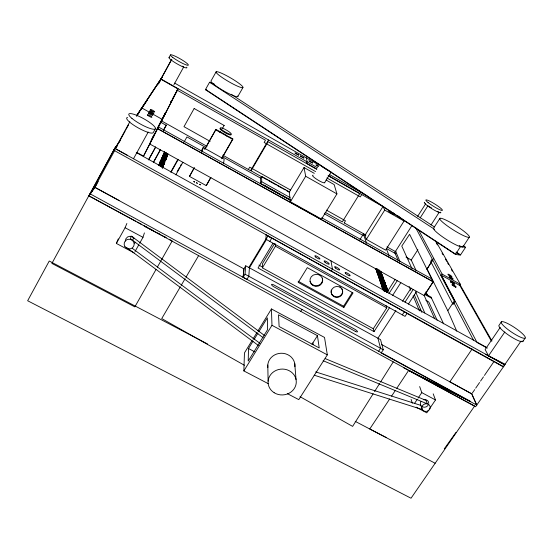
<?xml version="1.0" encoding="UTF-8"?>
<svg xmlns="http://www.w3.org/2000/svg" width="553" height="553" viewBox="0 0 553 553"><rect width="100%" height="100%" fill="white"/><g stroke="black" fill="none" stroke-linecap="round" stroke-linejoin="round"><path stroke-width="0.83" d="M382.489 287.194L381.224 284.588L381.639 284.429L380.761 280.571L380.706 278.194L381.957 277.869L382.137 276.472L381.1 274.115L382.261 274.924L382.413 276.147C384.895 280.205 380.063 285.514 383.091 289.979L383.505 289.813L383.222 285.763L384.328 280.82L382.704 278.933M253.004 341.229L248.518 348.535L248.207 361.095L267.617 329.588L267.362 317.851L258.839 331.731M265.965 239.29L267.977 235.931L407.036 313.371L405.059 316.399L265.965 239.29L266.09 234.23M268.26 383.671L243.852 370.918L244.467 352.89L252.106 340.441M386.035 305.526L386.761 307.869L373.282 328.731L262.371 267.852L262.516 263.615L274.516 243.721M159.976 163.232C158.925 157.729 169.571 159.036 166.142 154.508L164.137 155.898L162.264 158.303L161.898 158.034L164.877 154.888L167.967 153.858M161.96 159.561L161.511 159.623L161.898 158.034L160.75 161.414M159.617 165.665L159.43 165.25L161.117 163.847L163.964 162.713L164.013 164.386L163.176 164.559L162.858 165.845L163.259 166.246L162.077 167.441M164.448 152.732L164.476 151.916M163.011 156.547L162.644 156.278L164.794 153.741L166.405 154.163L166.142 154.508L167.58 153.893L166.833 155.621L165.43 156.229L164.068 155.462L162.644 156.278L161.511 159.623M266.774 238.958L249.431 267.839L248.809 276.272L246.949 279.369L243.133 277.323L245.007 274.198L245.726 265.806L380.561 339.66L383.27 349.786L381.148 352.938L476.748 405.093L505.214 364.268L485.382 354.231M378.542 269.975L377.81 270.313L377.844 274.108L379.759 279.313C377.913 276.659 378.487 272.892 379.344 269.919M243.908 268.834L243.147 277.295L243.894 268.862L245.726 265.806M380.658 281.906L378.999 278L379.489 277.329M380.879 273.085L380.637 272.062L381.052 272.111C382.254 275.415 378.826 279.7 380.879 283.281L381.238 283.025M381.294 282.521L380.796 283.198L380.505 281.795L381.618 280.786L382.413 276.147L380.913 276.168L380.872 275.76L379.462 276.528L379.89 280.578L380.879 283.281M382.178 275.698L382.261 274.924L381.238 273.942L381.508 273.617L379.98 273.237L379.462 276.528L379.793 276.776M383.091 288.369L382.731 288.625L381.715 285.86L382.185 284.353L382.89 289.309M159.036 164.573L163.481 161.213L161.822 160.785L161.891 161.227L160.736 161.891L160.363 161.621L159.52 164.739L159.036 164.573L161.822 160.785L165.444 159.105C165.976 162.458 159.271 161.276 158.787 165.319L159.16 165.596L160.411 163.792L161.787 163.792L162.72 163.045L163.626 164.497L161.165 165.243L160.28 166.177L163.176 164.559M385.897 286.101L385.98 285.307L385.165 284.574M159.16 165.596L161.117 163.847L162.637 164.69L162.278 164.967L162.679 166.259L162.008 166.619L161.006 165.665L161.165 165.243L159.43 165.25M387.847 291.542L387.93 290.74L386.685 289.8L387.826 291.86L386.692 291.237L387.141 288.396L384.916 283.71L384.508 291.32L385.476 290.429L385.87 286.385L384.929 284.297L385.22 283.025L384.259 281.325L383.678 283.986L382.531 284.608L382.946 277.972L383.353 277.813L382.918 277.171L382.247 276.742L380.796 277.129L380.706 278.194L380.457 277.869L379.607 279.196L380.056 279.866M381.238 273.942L380.796 277.129L380.637 276.749L379.946 277.184L379.469 277.834L379.863 277.986M380.616 271.129L380.45 271.696L381.535 272.76L381.141 272.912L380.941 272.477L381.363 272.429L380.616 271.129L379.897 274.585L378.971 275.442L379.427 277.945M160.667 162.112L160.218 162.057L161.787 158.815L163.405 158.386L163.363 158.829C164.676 158.013 168.596 155.891 165.603 157.971L165.402 159.112L164.545 159.478L163.363 158.829L162.651 159.423L160.259 162.893L159.831 162.72L159.686 163.557M221.635 158.794L232.744 139.411L232.806 138.872L228.41 136.397M378.211 275.56L377.664 274.281L378.058 274.122L377.706 271.502L379.102 270.742L378.971 275.442L378.584 275.283L378.404 276.044L378.535 276.804L378.936 276.645M387.245 292.205L386.568 292.164L387.204 288.839L385.787 288.065L386.167 286.654L384.625 286.668L385.206 283.966L383.637 283.571L383.678 283.986M163.584 164.213C164.483 163.971 163.017 164.621 162.796 165.547L163.232 166.121L162.589 166.688M223.585 163.246L224.193 159.223L203.214 147.492L201.223 150.99M381.957 277.869L382.026 277.468L383.395 278.221L383.049 278.477L383.982 281.65L382.697 280.931L381.266 281.705L381.715 285.86M161.234 159.935L161.372 159.112L161.794 159.278L161.435 160.308L161.635 159.672M163.902 154.702L163.598 153.9L163.232 154.999M162.492 168.14L161.953 164.905L160.259 164.469L160.335 164.918M162.824 166.073C163.391 166.833 162.492 165.63 162.782 164.739L163.204 164.566L162.693 163.854L161.946 163.377L161.787 163.792M222.437 128.462L224.165 125.365M164.372 153.817L164.324 152.213L163.729 154.411L164.165 154.356M194.324 167.538L189.479 176.393L206.262 185.628L210.658 177.541M204.776 149.407L215.94 129.402L226.944 135.575M384.093 280.039L383.056 279.044L383.326 278.719L381.777 278.325L381.701 279.707L380.367 280.419L380.319 281.954L380.727 281.795M384.224 281.94L384.28 280.399L382.987 279.7L383.167 279.32L381.549 279.327L381.605 281.961L381.266 281.705L381.363 280.461L382.946 280.053L382.876 280.468L384.328 280.82L385.026 282.652L384.598 282.707L385.22 283.025L384.1 281.94L382.621 282.327L382.469 281.947L381.28 283.046L381.674 283.198L381.639 284.429M383.478 280.44L383.768 279.7L382.904 279.189L382.946 277.972M202.032 152.089L203.214 147.492M456.757 331.164L447.819 310.745L454.296 300.88L432.736 260.041L426.937 269.221L433.676 258.286M160.218 162.057L161.02 160.612L161.31 160.964L162.61 160.619L162.658 160.176L164.158 161.006L163.218 161.566L163.93 162.713L164.759 162.554L164.58 162.236M160.094 163.301L159.893 163.944L159.43 163.888L159.188 165.077L159.644 165.022M161.746 158.469L162.541 157.052L162.824 157.398L164.103 157.059L164.946 156.181L167.628 155.504L167.013 154.543L167.552 154.183M164.587 152.739L163.951 153.299M164.732 161.379C164.476 160.094 166.094 160.785 165.071 160.584L164.711 161.137M167.78 153.789L167.158 154.888L167.594 155.414L166.978 155.953M139.646 243.285L142.985 237.334L144.402 232.903M162.575 157.55L162.872 155.607L164.732 152.752L163.287 155.773L162.872 155.607L162.921 157.232M132.679 240.368L133.619 237.769M210.14 141.361L183.983 126.685L194.2 108.423M376.413 268.44L376.399 270.486L377.346 273.064L376.849 269.041L377.671 272.899L377.25 272.954L376.98 271.62L378.058 270.631L377.81 270.313M160.985 160.246L161.068 161.089L160.605 160.902L161.773 159.727L161.96 160.135L163.308 160.135L163.474 159.72L164.711 160.895L164.649 161.566L164.193 162.554L162.451 163.405L161.123 163.059L161.047 162.61L159.582 163.453L159.955 163.729M387.28 291.113L387.577 290.36L387.141 290.304L386.837 289.101M134.227 252.956L116.351 243.424L125.096 227.725L126.865 223.467M116.351 243.424L118.287 238.875M163.031 155.296L163.384 154.557L163.743 154.819M164.186 153.706L164.732 151.909M162.464 168.008L163.142 166.322L162.319 167.78M165.223 113.503L152.31 138.665L153.921 135.755M143.476 156.126L153.886 135.817M165.962 112.266L150.153 142.515M166.488 111.257L177.202 90.346M136.612 115.688L160.778 79.183L177.983 88.936L143.552 156.16L136.812 152.441M151.232 140.199L153.941 134.939M158.967 125.172L160.902 121.411M161.338 120.554L166.647 110.925M162.879 117.561L165.575 112.321M170.587 102.595L171.354 101.095M119.033 200.435L94.687 187.253L89.987 193.764L470.161 401.181L408.639 370.42L396.784 388.275M118.48 143.027L113.731 150.195L89.434 195.244L98.234 181.522M158.663 83.289L161.524 78.008L158.752 83.372M116.794 145.612L114.727 148.328L51.885 263.415L134.842 306.874L156.077 269.387M129.858 121.729L115.211 148.612L117.464 145.197M118.287 143.683L125.296 130.826M126.119 129.312L128.593 124.771M93.554 189.34L114.906 150.167M116.144 147.893L116.966 146.379M169.018 57.595L170.462 54.941M140.745 109.764L141.755 107.918L162.354 119.448L161.338 121.287M157.619 84.886L162.651 76.259L161.981 77.475M161.206 78.402L171.34 59.883M162.25 76.826L171.879 59.233M376.849 269.041L376.399 270.486L376.821 270.431M173.925 84.685L183.7 66.954L182.234 66.146M133.487 158.752L148.225 132.029M155.428 128.697L153.319 132.506A15.173 3.187 29 0 1 136.985 127.197A15.173 3.187 29 0 1 127.57 117.423M170.531 102.409L171.368 100.902M172.197 99.395L177.983 88.936M148.778 159.326L155.649 146.911M148.584 159.928L155.607 147.222M383.678 290.491L384.584 286.254L383.125 287.042L383.595 290.601M163.363 130.197L166.28 124.937M163.453 130.515L166.308 125.379L160.405 122.082M153.547 161.946L160.418 149.552M153.492 162.368L160.425 149.884M216.168 71.745L211.108 80.779A15.532 2.226 30.1 0 0 224.29 91.183A15.532 2.226 30.1 0 0 237.783 95.897M170.746 172.087L177.928 159.292M171.147 172.066L178.114 159.651M135.056 251.463L138.81 244.772M214.322 84.097L209.58 82.245L205.543 89.434L455.644 254.207M184.08 142.031L186.949 136.93L205.744 147.444M177.167 171.672L179.704 167.165M180.548 165.665L181.398 164.158M175.826 174.831L182.891 162.285M204.921 148.84L215.94 129.402M189.479 176.393L194.151 168.147M157.356 267.134L172.218 240.894M237.797 96.575L242.912 87.595A15.574 2.081 30.2 0 0 224.214 74.475A15.574 2.081 30.2 0 0 221.414 77.005A15.574 2.081 30.2 0 0 242.912 87.595M222.161 157.46L232.806 138.872M206.262 185.628L210.963 177.43M248.359 169.494L249.721 167.165L290.491 190.011M268.53 139.971L250.544 170.718L222.79 155.186M180.368 286.786L161.739 318.569L244.405 365.263M181.232 285.307L185.131 278.657M185.995 277.177L198.555 255.742M290.477 200.131L260.643 183.472L260.608 178.135L261.638 176.393L289.779 192.147M260.643 183.472L261.693 181.695L261.638 176.393M306.265 163.356L307.15 161.877L306.314 157.861M314.311 173.352L304.019 167.531L289.274 192.147L290.387 201.734L321.507 219.099L336.929 193.909L334.164 184.584L326.076 180.008M248.822 267.5L266.159 238.62M290.387 201.734L305.685 176.269L304.019 167.531M269.788 241.405L271.689 238.246M272.94 243.306L258.051 268.005L374.022 331.613L389.367 307.883M262.371 267.852L275.429 246.23L275.415 243.845M324.597 182.773L331.157 171.976M253.004 338.975L257.048 332.388M257.947 330.922L271.433 308.954L324.521 337.441L327.328 354.853L298.779 399.619L287.339 393.639M253.903 339.77L257.94 333.189M243.852 370.918L271.972 325.309L271.433 308.954M344.173 222.956L345.494 220.827L326.401 210.126M361.759 194.552L360.3 196.903L326.864 177.969M300.687 311.415L301.952 309.376M359.975 239.546L363.404 234.071L365.602 235.302M366.328 239.366L384.722 210.078L383.077 206.421L364.932 235.364L366.328 239.366L385.579 250.129L404.063 221.034L403.31 219.52M373.164 393.771L352.62 426.384L300.016 396.674M374.54 391.593L379.558 383.623M380.471 382.171L393.259 361.876M312.003 344.298L317.443 335.678L278.512 314.802L279.113 326.519L319.212 347.941L317.443 335.678M343.835 307.482L353.042 292.945L307.302 267.645L298.205 282.396L343.835 307.482L343.593 306.238L352.316 292.468M503.417 366.584L113.731 150.195M147.423 99.913L143.227 106.294M207.016 90.229L205.426 89.634L455.499 254.428L460.621 246.368L465.543 247.336L460.538 254.892L456.218 252.05M417.653 216.334L425.706 203.718M412.006 225.472L394.773 252.486L398.105 260.373M93.678 189.105L96.92 184.038M420.19 217.861L427.877 205.834L431.402 207.859M88.915 195.755L413.215 372.757M387.155 291.97L395.264 279.306M388.946 293.588L397.254 280.641M392.665 295.364L400.849 282.624M430.994 225.009L439.158 212.317L437.748 211.509M411.031 260.318L417.895 249.659M439.946 218.317L433.704 228.002A17.433 2.675 32.4 0 0 441.799 236.338A17.433 2.675 32.4 0 0 459.267 246.32M402.508 301.344L411.1 288.051M405.003 302.138L413.215 289.454M395.9 310.51L377.92 338.215L380.568 348.307M408.404 304.088L416.665 291.355M162.126 157.342L163.273 156.188L163.46 156.589L164.787 156.589L164.946 156.181L166.163 157.342L165.762 159.665M163.287 155.773L164.193 154.861M160.259 162.893L161.193 161.953L161.006 161.538L162.713 161.531L162.554 161.946L163.543 162.886L164.379 162.651L163.985 164.262L164.649 162.617L164.193 162.554L163.806 161.282L165.382 160.805L164.898 159.209L164.545 159.478M378.632 351.273L380.547 348.238M402.342 314.885L404.312 311.857M424.186 295.509L433.172 281.726L157.252 128.407L158.089 126.782L290.802 200.573M434.706 318.722L424.22 295.592L433.213 281.802L409.6 234.306L401.782 246.078L412.096 268.834M164.303 163.259L164.759 162.554L164.331 162.382L164.296 161.068L165.119 160.84L164.227 159.409L163.308 160.135M441.024 275.74L442.11 274.081L418.317 229.495M419.782 310.33L420.501 309.238M462.93 246.901L469.29 237.209A17.482 2.489 32.3 0 0 448.939 221.608A17.482 2.489 32.3 0 0 445.518 224.546A17.482 2.489 32.3 0 0 469.29 237.209M118.847 142.529L119.78 141.119M160.045 80.448L161.815 77.779M136.646 115.971L159.997 80.6M136.791 116.054L139.066 112.605M140.891 109.84L142.294 107.711M119.427 141.589L120.374 140.158M136.515 115.777L161.524 78.008M459.64 285.417L460.373 284.318L435.785 241.17M389.671 398.99L369.763 428.99L386.139 437.464M391.572 396.135L395.36 390.418M414.467 403.51L417.211 399.425M418.123 398.063L421.787 392.616L419.658 386.582M428.61 410.132L426.778 412.842L416.132 407.174M429.529 408.778L435.494 399.964L433.193 393.847M472.096 349.033L449.859 381.84L471.647 393.847L476.748 405.093L475.594 406.766L408.639 370.42L470.002 401.409M501.46 321.735L499.152 325.129A14.44 2.779 33.8 0 0 509.88 335.996A14.44 2.779 33.8 0 0 523.007 340.835M500.195 327.452L485.133 349.558L488.575 355.945L504.661 364.786L114.727 148.328L117.837 144.243M488.513 355.821L504.82 331.98M472.283 393.135L474.716 389.595M475.684 388.178L479.575 382.51M480.55 381.1L483.467 376.849M484.435 375.432L493.67 361.98M521.03 341.07L503.251 366.826L406.994 313.44M522.772 341.554L525.122 338.146A14.454 2.73 33.8 0 0 509.444 324.445A14.454 2.73 33.8 0 0 505.214 327.286A14.454 2.73 33.8 0 0 525.122 338.146M444.287 448.836L455.921 432.46M93.077 189.997L88.812 195.914L135.824 221.262M386.595 290.629L387.086 289.959M165.43 156.229L165.693 155.884L166.571 157.294L165.755 157.508L165.796 158.808L166.218 158.974L165.029 159.271L164.054 158.352L164.213 157.937L163.37 157.778L161.787 158.815M113.621 150.368L116.759 146.22M163.135 156.153L163.28 155.31L164.034 154.944L164.877 154.888L165.997 155.967L166.342 155.697L166.819 157.266L166.377 157.211L165.748 158.331L166.183 158.87L165.561 159.423M158.898 164.932L159.458 164.289L159.748 164.649L161.068 164.296M383.478 286.095L382.351 287.118L382.731 288.625M164.725 152.317L163.598 153.9L164.732 152.752M162.264 158.303L164.151 156.623L164.967 156.893L165.624 157.439L165.278 157.709L165.658 158.967L166.107 159.022L165.465 160.64L165.071 160.135L165.312 160.446L165.859 159.817L165.852 159.057L165.402 159.112L164.704 157.978L164.967 157.633L163.329 157.211L162.527 157.944L162.713 158.352M166.529 156.865L165.409 157.508M377.174 269.283L377.664 268.882M376.247 268.606L375.957 269.346L376.496 270.597L376.572 269.816M379.434 277.848L379.088 278.097L378.722 276.631L380.305 274.965L382.482 275.664L383.167 277.468L382.427 277.081L382.849 277.129L382.386 276.783L382.434 275.27L381.169 274.578L381.342 274.205L379.745 274.212L379.897 274.585M379.98 280.668L380.326 280.419M165.596 153.174L164.863 154.176M165.547 153.603L166.225 153.153L164.912 153.153L166.246 152.517M162.651 165.153L163.218 164.78M378.148 269.608L376.849 270.299L376.807 271.8M165.285 159.05L166.031 158.676L165.485 157.937M162.008 166.619L162.865 166.37L161.165 166.799M167.531 153.914L167.213 155.338L167.628 155.504L166.494 156.644L166.895 157.128L167.276 155.566L166.875 155.6M379.821 279.203L379.42 279.362L379.856 280.005M382.565 287.104L382.151 287.263L382.206 285.707L382.607 285.866L383.402 284.601L384.231 284.442L385.047 284.595L384.867 284.982L386.174 285.687L386.312 286.468M381.826 278.733L380.353 279.099L379.89 280.578L380.319 280.523M164.006 154.46L165.672 154.453L166.474 155.773M378.542 275.408L378.121 275.456L378.197 274.689L378.577 273.998L380.022 273.638L380.45 271.696L379.019 272.076L378.867 271.703L377.713 272.774L378.1 272.926M159.437 165.782L160.329 165.727M379.144 271.143L380.346 271.447M385.213 284.892L385.641 284.947M383.734 289.896L383.298 289.841L384.169 288.479L385.718 288.479L385.787 288.065L385.137 291.231L386.768 290.816L386.568 292.164M163.439 164.393L163.895 164.448L163.405 162.831L163.045 163.107L161.842 162.444L161.891 161.994L160.246 162.437L160.536 162.789M162.492 156.72L162.935 156.776M455.499 254.428L460.4 255.113L456.08 252.272M400.13 217.523L399.28 217.101M315.687 371.906L420.847 405.377L422.271 409.552L314.194 375.204M219.728 131.628C218.006 131.517 223.094 133.708 220.246 131.884M226.951 135.679C225.223 135.209 229.101 137.566 228.154 136.391M382.904 279.189L383.298 279.341M325.226 358.614L426.059 400.413L427.289 403.856L323.104 360.715M163.964 159.762L162.651 159.423L162.582 158.981L161.137 159.81L161.504 160.08M207.589 344.001L49.245 261.023L27.65 300.749L411.031 498.225L474.654 405.992L403.517 367.662M355.226 421.372L435.156 463.255M144.609 226.329L166.253 237.742M169.978 239.712L171.471 240.5M248.518 348.535L254.795 351.839M271.972 325.309L327.328 354.853M421.787 392.616L435.494 399.964M125.096 227.725L142.985 237.334M137.338 222.085L141.893 224.539M143.407 225.354L147.955 227.808M149.476 228.624L153.264 230.67M157.812 233.124L159.333 233.94M163.882 236.394L165.395 237.209M412.026 372.107L420.563 376.711M381.515 344.457L471.847 393.867M94.694 187.239L243.894 268.862M245.007 274.198L383.27 349.786M318.217 166.584L315.963 164.905L318.569 166.073M258.963 265.129L262.737 267.203M487.276 348.114L477.032 342.466L441.384 275.187L459.896 285.555L491.34 341.07M114.727 148.328L127.19 155.179M298.122 281.228L343.593 306.238M400.607 217.93C399.01 217.184 402.031 219.168 400.904 218.124M149.663 143.946L424.22 295.592M157.232 128.455L433.213 281.802M425.008 293.74L431.036 297.085L443.596 323.823M424.324 294.196L431.568 298.219M275.429 246.23L386.761 307.869M321.715 217.764L431.81 278.982M136.245 152.524L486.882 347.616M405.999 257.027L411.197 259.945L416.236 270.832M344.201 222.907L365.982 235.094M387.003 246.866L396.017 251.912M407.278 258.216L408.778 259.053M267.403 179.981L251.055 170.829L268.087 141.72L316.662 169.253M268.882 180.81L276.293 184.958M277.772 185.78L282.217 188.269M283.696 189.098L285.175 189.928M286.654 190.757L288.88 192.002M325.136 212.297L342.293 221.898L359.747 193.674L328.551 175.985M161.13 120.672L207.002 146.345M222.278 156.693L260.608 178.135M324.279 213.755L363.203 235.53M386.858 248.76L395.858 253.792M261.693 181.695L290.042 197.539M263.912 185.02L280.357 194.207M281.857 195.043L290.823 200.055M215.829 129.914L232.744 139.411M442.11 274.081L460.373 284.318M305.685 176.269L336.929 193.909M384.722 210.078L404.063 221.034M315.604 171.589L264.154 142.46L265.468 140.206L177.043 90.084M194.165 108.512L224.152 125.462M174.61 83.074L319.06 165.098M160.888 78.913L317.616 167.815M329.574 174.596L366.936 195.79M306.383 163.163L316.855 169.1M328.081 175.467L382.641 206.393M267.977 235.986L271.689 238.302M398.437 216.258L397.953 215.919M377.028 270.396L375.957 269.346M378.75 275.339L377.664 274.281L377.25 272.954L378.003 274.253M231.216 94.3L434.361 226.896M463.276 245.767L465.446 247.184M209.58 82.245L434.651 229.391M459.177 245.428L460.621 246.368M399.584 216.997L400.116 217.405M164.732 162.437L164.296 161.884M383.471 287.297L383.222 285.763L384.826 285.355L384.757 285.77L386.229 286.129L386.948 288.002M132.229 248.269L259.896 343.282M126.374 247.343L258.382 345.48M264.59 335.574L131.365 236.09L130.404 238.675L263.138 337.696M386.118 287.249L386.727 288.555L387.141 288.396L386.008 287.29L384.508 287.684L384.349 287.297L383.139 288.41L383.547 288.569L383.505 289.813M160.958 166.398L161.863 166.571L162.285 167.352M381.798 285.936L382.406 286.447M376.496 270.597L377.077 271.094M385.268 283.454L383.879 282.687L383.81 283.095L382.289 283.095L381.425 284.436L381.86 284.491L381.674 283.198M455.658 287.263L455.361 286.966A2.454 0.463 33 0 0 452.078 284.975M380.512 281.111L380.927 281.574M375.791 268.765L376.296 269.332M167.435 155.234L167.013 154.543M381.667 285.244L380.796 283.198L381.038 283.945M377.201 271.641L377.54 272.145M436.11 242.656L437.388 244.903M442.082 253.163L442.932 254.663M445.497 259.17L446.776 261.424M447.626 262.924L448.483 264.424M451.469 269.677L452.319 271.184M459.999 284.691L491.99 341.001M441.163 275.518L454.96 301.613L453.059 304.482L430.663 261.375L432.211 258.998L415.78 227.884M454.02 303.03L473.43 340.06M427.02 268.91L447.819 310.745M425.948 291.825L427.745 295.71M437.119 320.208L429.01 302.491A2.26 0.484 33.1 0 0 425.886 300.258M165.603 157.971L165.789 158.372M472.172 394.621L476.748 405.093M415.552 291.714L424.752 312.922M414.301 294.721L421.842 312.376M395.589 251.2L399.971 261.479M409.096 286.413L410.761 290.36M413.098 295.883L419.43 310.876M385.476 290.429L385.317 290.035L386.982 290.028L386.803 290.422L388.13 291.141L386.858 289.717L387.141 289.378L385.545 288.977L385.586 289.399L384.079 289.772L384.093 291.154M386.34 248.767L389.222 255.97M363.404 234.071L366.598 243.334M411.086 399.37L412.338 403.234M373.234 328.53L374.022 331.613M330.971 260.871L332.464 269.193L331.15 271.226M312.908 342.812L313.129 344.512M294.721 363.397L296.055 379.545M267.79 364.994L268.115 381.197M450.398 281.85A2.433 0.456 32.9 0 1 453.26 283.482L453.654 283.82A2.433 0.456 32.9 0 1 454.124 284.505M324.694 182.455A7.106 1.224 31.2 0 1 317.401 179.725A7.106 1.224 31.2 0 1 313.136 175.211M329.028 170.607A7.127 1.141 31.2 0 1 320.477 165.264M341.913 288.666A5.8 5.468 -8.8 0 1 337.496 296.837A5.8 5.468 -8.8 0 1 331.275 289.993M339.832 286.661A5.8 5.468 -8.8 0 1 341.014 287.532M322.406 278.173A6.359 6.028 -6.5 0 1 317.816 285.548A6.359 6.028 -6.5 0 1 310.088 281.297M440.63 212.124A9.726 1.341 32 0 1 432.218 208.93A9.726 1.341 32 0 1 424.69 202.287M186.72 67.19A10.286 1.465 29.7 0 1 177.437 64.065A10.286 1.465 29.7 0 1 169.481 57.415M462.965 246.099A17.433 2.675 32.4 0 1 459.896 246.548M125.331 241.108A4.963 4.783 14.1 0 1 134.497 238.585M135.105 242.214A4.963 4.783 14.1 0 1 134.649 243.375M267.859 367.455A13.597 12.539 -3.4 0 1 281.048 353.249A13.597 12.539 -3.4 0 1 294.901 366.667M423.639 399.722A4.217 3.802 -14.6 0 1 428.741 403.393M428.547 404.381A4.217 3.802 -14.6 0 1 421.469 406.144M420.84 405.356A4.217 3.802 -14.6 0 1 421.013 401.526M392.865 212.691A3.809 0.622 31.9 0 1 393.909 214.446A3.809 0.622 31.9 0 1 388.766 211.287A3.809 0.622 31.9 0 1 390.39 211.177M230.926 134.448A6.387 1.134 30 0 1 224.974 132.685A6.387 1.134 30 0 1 220.246 128.317M312.528 162.983L309.003 160.951L312.528 162.983M303.867 158.04L300.327 156.001L303.867 158.04M298.62 155.061L295.074 153.022L298.62 155.061M200.38 184.813L199.495 184.329L200.38 184.813M197.31 183.271L196.488 182.787L197.31 183.271M194.615 182.013L193.806 181.571L194.615 182.013M402.784 219.672L401.457 218.877L402.784 219.672M355.268 331.323L274.012 286.889A2.862 0.802 31.5 0 1 271.53 284.608A2.862 0.802 31.5 0 1 274.012 285.03L354.839 329.256A2.841 0.781 32.9 0 1 357.466 331.606A2.841 0.781 32.9 0 1 355.268 331.323M452.554 285.148A2.454 0.463 33 0 0 456.094 287.166A2.454 0.463 33 0 0 453.778 285.016A2.454 0.463 33 0 0 452.554 285.148M450.861 282.016A2.433 0.449 32.9 0 0 454.372 284.014A2.433 0.449 32.9 0 0 452.084 281.899A2.433 0.449 32.9 0 0 450.861 282.016M449.637 277.157A2.406 0.442 32.9 0 0 453.107 279.141A2.406 0.442 32.9 0 0 450.847 277.06A2.406 0.442 32.9 0 0 449.637 277.157M448.359 274.869A2.392 0.435 32.8 0 0 451.808 276.839A2.392 0.435 32.8 0 0 449.568 274.779A2.392 0.435 32.8 0 0 448.359 274.869M148.868 113.538A2.585 0.505 29.2 0 0 152.725 115.397A2.585 0.505 29.2 0 0 150.146 113.275A2.585 0.505 29.2 0 0 148.868 113.538M150.831 110.206A2.537 0.491 29.2 0 0 154.619 112.038A2.537 0.491 29.2 0 0 152.082 109.964A2.537 0.491 29.2 0 0 150.831 110.206M147.886 115.446A2.606 0.518 29.2 0 0 151.785 117.319A2.606 0.518 29.2 0 0 149.186 115.169A2.606 0.518 29.2 0 0 147.886 115.446M149.891 111.741A2.558 0.498 29.2 0 0 153.706 113.586A2.558 0.498 29.2 0 0 151.156 111.485A2.558 0.498 29.2 0 0 149.891 111.741M335.519 268.046A2.972 0.698 32 0 0 339.625 269.905A2.972 0.698 32 0 0 336.169 267.03A2.972 0.698 32 0 0 335.519 268.046M345.632 273.459A2.972 0.698 32.2 0 0 350.001 275.823A2.972 0.698 32.2 0 0 347.339 273.154A2.972 0.698 32.2 0 0 345.632 273.459M325.046 262.246A2.979 0.705 31.8 0 0 329.18 264.12A2.979 0.705 31.8 0 0 325.752 261.251A2.979 0.705 31.8 0 0 325.046 262.246M315.742 257.076A2.979 0.705 31.7 0 0 319.904 258.956A2.979 0.705 31.7 0 0 316.489 256.101A2.979 0.705 31.7 0 0 315.742 257.076M333.943 296.691A5.807 5.482 -8.8 0 0 342.742 291.949A5.807 5.482 -8.8 0 0 334.136 287.187A5.807 5.482 -8.8 0 0 333.943 296.691M313.067 285.59A6.373 6.035 -6.5 0 0 322.696 280.371A6.373 6.035 -6.5 0 0 313.219 275.124A6.373 6.035 -6.5 0 0 313.067 285.59M131.925 118.377A15.187 3.131 29 0 0 154.695 129.215A15.187 3.131 29 0 0 139.702 116.655A15.187 3.131 29 0 0 131.925 118.377M428.077 202.522A9.733 1.313 32 0 0 442.047 210.423A9.733 1.313 32 0 0 432.239 202.495A9.733 1.313 32 0 0 428.077 202.522M172.778 57.457A10.293 1.438 29.8 0 0 187.951 65.295A10.293 1.438 29.8 0 0 177.499 57.353A10.293 1.438 29.8 0 0 172.778 57.457M124.895 246.555A5.032 4.846 13.8 0 0 133.584 246.444A5.032 4.846 13.8 0 0 129.001 239.221A5.032 4.846 13.8 0 0 124.895 246.555M274.17 392.734A14.108 12.94 -3.4 0 0 296.242 382.911A14.108 12.94 -3.4 0 0 276.134 370.372A14.108 12.94 -3.4 0 0 274.17 392.734M424.745 411.328A4.251 3.83 -14.6 0 0 430.144 406.566A4.251 3.83 -14.6 0 0 423.163 404.879A4.251 3.83 -14.6 0 0 424.745 411.328M221.58 129.533A6.387 1.134 30 0 0 231.043 134.372A6.387 1.134 30 0 0 224.808 129.202A6.387 1.134 30 0 0 221.58 129.533"/></g></svg>
